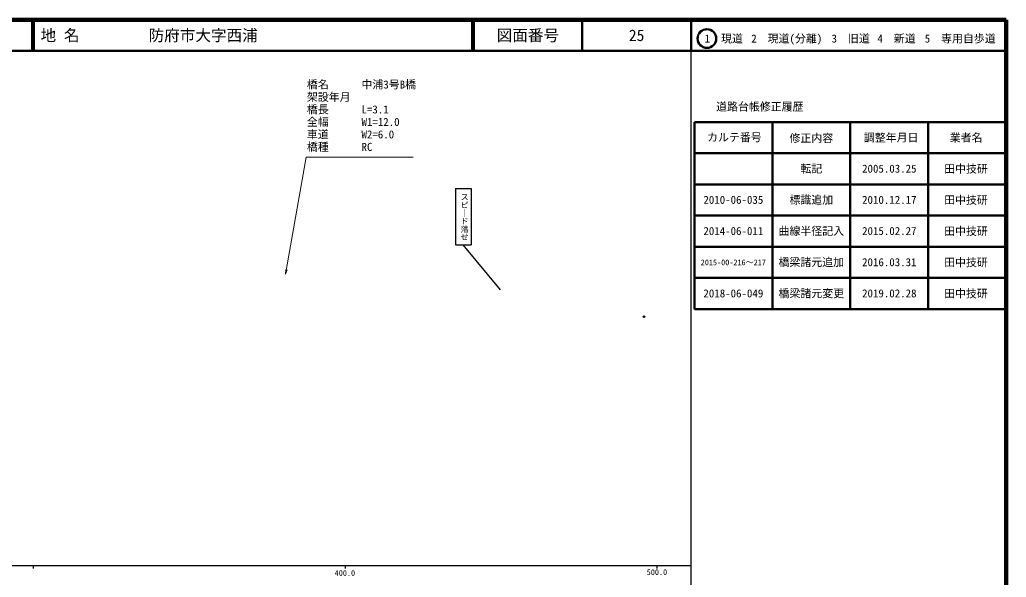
# Model space of a CAD drawing. Units: millimetres on the paper, with parts at other scales. Extents: x 40 to 680, y 20 to 380.
# Drawn here: x 363.7 to 680, y 201.2 to 380 of the extents above; entities that cross this region are included whole.
import ezdxf
from ezdxf.enums import TextEntityAlignment as Align

# ---------------------------------------------------------------- set-up
doc = ezdxf.new("R2010")
doc.units = ezdxf.units.MM
doc.header["$PDMODE"] = 32
doc.header["$PDSIZE"] = 0.5
doc.layers.add('M-OTRS', color=6, linetype='Continuous')
for name, color, linetype, lineweight in [('M-STR-HTXT', 7, 'Continuous', 13), ('M-STR-STRC', 7, 'Continuous', 25), ('M-TTL', 2, 'Continuous', 140), ('M-TTL-BAND', 7, 'Continuous', 25), ('M-TTL-FRAM', 2, 'Continuous', 50), ('M-TTL-LINE', 7, 'Continuous', 50), ('M-TTL-TXT', 7, 'Continuous', 13)]:
    doc.layers.add(name, color=color, linetype=linetype, lineweight=lineweight)
doc.styles.add('@ＭＳ ゴシック', font='')
doc.styles.add('ＭＳ ゴシック', font='')
doc.styles.get('@ＭＳ ゴシック').set_extended_font_data('@MS Gothic')
doc.styles.get('ＭＳ ゴシック').set_extended_font_data('MS Gothic')

# ---------------------------------------------------------------- blocks, each defined once
blk = doc.blocks.new('open_arrow')
at = {"color": 0, "linetype": 'Continuous', "lineweight": -2}
blk.add_lwpolyline([(7.5, 1.25), (0, 0), (7.5, -1.25)], dxfattribs=at)

msp = doc.modelspace()

# ---------------------------------------------------------------- linework, layer by layer
at = {"layer": 'M-OTRS'}
msp.add_point((563.819, 284.755), dxfattribs=at)
at = {"layer": 'M-STR-HTXT'}
msp.add_lwpolyline([(448.963, 298.363), (455.589, 335.942), (489.814, 335.942)], dxfattribs=at)
at = {"layer": 'M-STR-STRC'}
for p, q in [((503.451, 325.838), (508.451, 325.838)), ((503.451, 325.838), (503.451, 307.838)), ((508.451, 325.838), (508.451, 307.838)), ((503.451, 307.838), (508.451, 307.838)), ((505.758, 307.838), (517.732, 293.427))]:
    msp.add_line(p, q, dxfattribs=at)
at = {"layer": 'M-TTL'}
for p, q in [((680, 380), (40, 380)), ((680, 20), (680, 380))]:
    msp.add_line(p, q, dxfattribs=at)
at = {"layer": 'M-TTL-BAND'}
for p, q in [((579, 20), (579, 370)), ((40, 205), (579, 205)), ((368, 205), (368, 204)), ((468, 205), (468, 204)), ((568, 205), (568, 204))]:
    msp.add_line(p, q, dxfattribs=at)
at = {"layer": 'M-TTL-FRAM'}
for p, q in [((580, 347.197), (580, 287.197)), ((580, 347.197), (680, 347.197)), ((580, 287.197), (680, 287.197))]:
    msp.add_line(p, q, dxfattribs=at)
at = {"layer": 'M-TTL-LINE'}
for p, q in [((367.75, 380), (367.75, 370)), ((368.25, 380), (368.25, 370)), ((508.747, 380), (508.747, 370)), ((509.247, 380), (509.247, 370)), ((543.997, 380), (543.997, 370)), ((579, 380), (579, 370)), ((40, 370), (680, 370)), ((605, 347.197), (605, 287.197)), ((630, 347.197), (630, 287.197)), ((655, 347.197), (655, 287.197)), ((580, 337.197), (680, 337.197)), ((580, 327.197), (680, 327.197)), ((580, 317.197), (680, 317.197)), ((580, 307.197), (680, 307.197)), ((580, 297.197), (680, 297.197))]:
    msp.add_line(p, q, dxfattribs=at)
msp.add_circle((584.031, 373.958), 3, dxfattribs=at)

# ---------------------------------------------------------------- block references
at = {"layer": 'M-STR-HTXT', "xscale": 0.2, "yscale": 0.2, "rotation": 80}
msp.add_blockref('open_arrow', (448.963, 298.363), dxfattribs=at)

# ---------------------------------------------------------------- texts
at = {"layer": 'M-STR-HTXT', "style": 'ＭＳ ゴシック'}
for s, p in [('橋名\u3000\u3000\u3000中浦3号B橋', (455.781, 360.507)), ('架設年月\u3000', (455.781, 356.507)), ('橋長\u3000\u3000\u3000L=3.1', (455.781, 352.507)), ('全幅\u3000\u3000\u3000W1=12.0', (455.781, 348.507)), ('車道\u3000\u3000\u3000W2=6.0', (455.781, 344.507)), ('橋種\u3000\u3000\u3000RC', (455.781, 340.507))]:
    msp.add_text(s, height=2.566, dxfattribs=at).set_placement(p, align=Align.TOP_LEFT)
at = {"layer": 'M-STR-STRC', "style": '@ＭＳ ゴシック'}
msp.add_text('スピ｜ド落せ', height=1.833, rotation=270, dxfattribs=at).set_placement((507.2, 324.451), align=Align.TOP_LEFT)
at = {"layer": 'M-TTL-BAND', "style": 'ＭＳ ゴシック'}
for s, p in [('400.0', (467.958, 201.11)), ('500.0', (568, 201.379))]:
    msp.add_text(s, height=1.833, dxfattribs=at).set_placement(p, align=Align.BOTTOM_CENTER)
at = {"layer": 'M-TTL-TXT', "style": 'ＭＳ ゴシック'}
for s, p in [('地 名', (370.38, 375)), ('防府市大字西浦', (405.024, 375))]:
    msp.add_text(s, height=3.666, dxfattribs=at).set_placement(p, align=Align.MIDDLE_LEFT)
for s, height, p in [('図面番号', 3.666, (526.622, 375)), ('25', 3.666, (561.497, 375)), ('1\u3000現道', 2.566, (589.448, 373.958)), ('2\u3000現道(分離)', 2.566, (609.619, 373.958)), ('3\u3000旧道', 2.566, (630.121, 373.958)), ('4\u3000新道', 2.566, (644.824, 373.958)), ('5\u3000専用自歩道', 2.566, (665.228, 373.958)), ('道路台帳修正履歴', 2.566, (600.968, 352.113)), ('カルテ番号', 2.566, (592.839, 342.277)), ('修正内容', 2.566, (617.509, 342.023)), ('調整年月日', 2.566, (643.089, 342.197)), ('業者名', 2.566, (667.134, 342.197)), ('転記', 2.566, (617.5, 332.245)), ('2005.03.25', 2.566, (642.5, 332.245)), ('田中技研', 2.566, (667.077, 332.189)), ('2010-06-035', 2.566, (592.5, 322.245)), ('標識追加', 2.566, (617.5, 322.245)), ('2010.12.17', 2.566, (642.5, 322.245)), ('田中技研', 2.566, (667.077, 322.189)), ('2014-06-011', 2.566, (592.5, 312.245)), ('曲線半径記入', 2.566, (617.5, 312.245)), ('2015.02.27', 2.566, (642.5, 312.245)), ('田中技研', 2.566, (667.077, 312.189)), ('橋梁諸元追加', 2.566, (617.5, 302.245)), ('田中技研', 2.566, (667.077, 302.189)), ('2015-00-216～217', 1.833, (592.5, 302.189)), ('2016.03.31', 2.566, (642.5, 302.245)), ('2018-06-049', 2.566, (592.5, 292.245)), ('橋梁諸元変更', 2.566, (617.5, 292.245)), ('2019.02.28', 2.566, (642.5, 292.245)), ('田中技研', 2.566, (667.077, 292.189))]:
    msp.add_text(s, height=height, dxfattribs=at).set_placement(p, align=Align.MIDDLE_CENTER)

doc.saveas('drawing.dxf')
